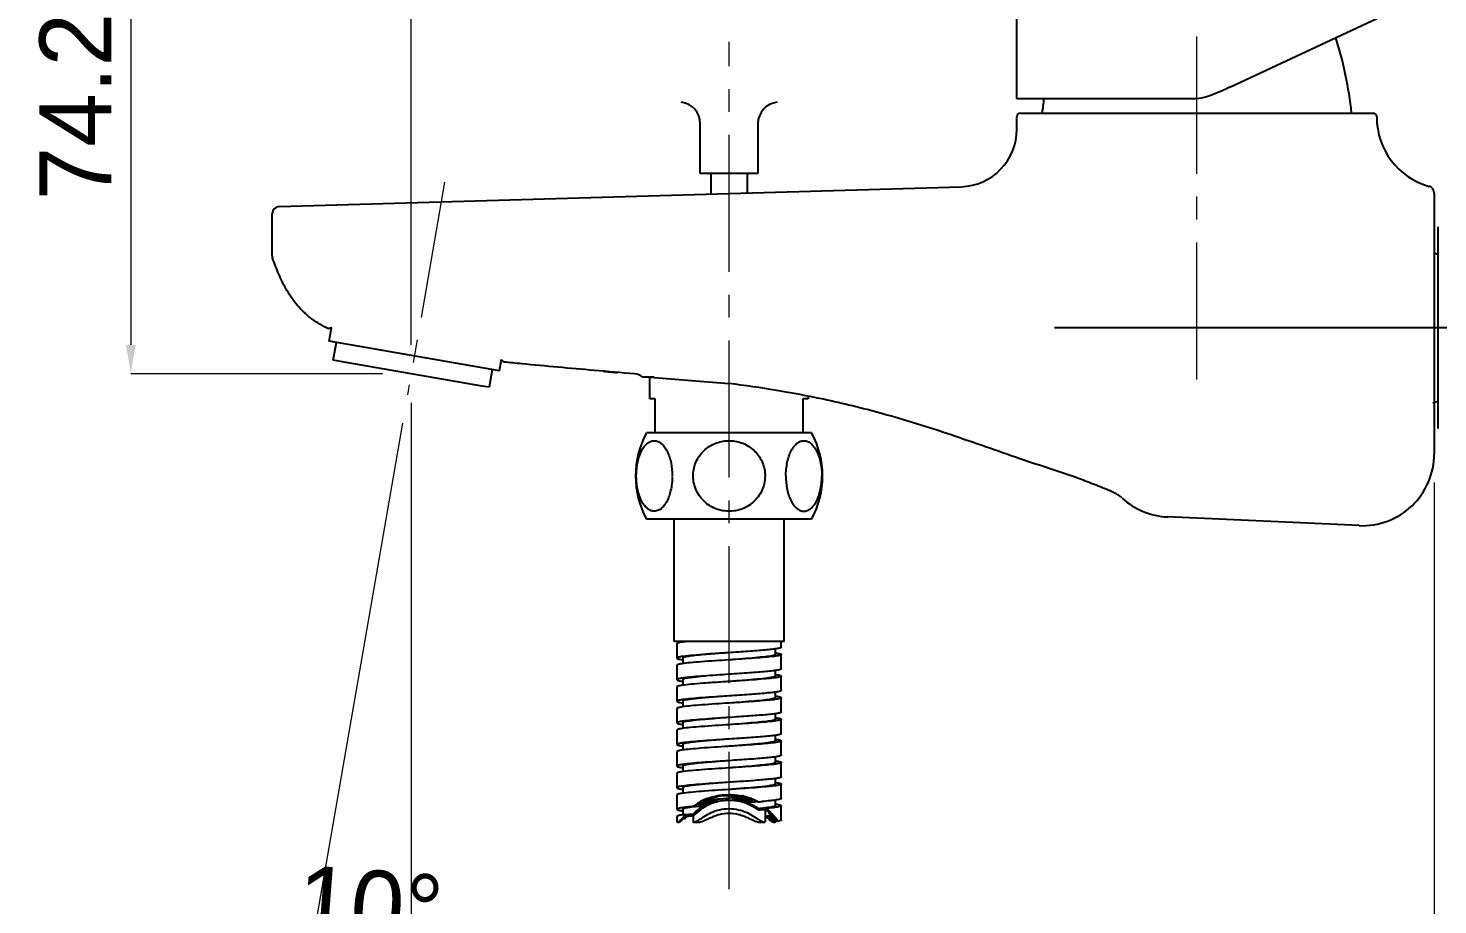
# Model space of a CAD drawing. Extents: x 0 to 1128, y 0 to 827.
# Drawn here: x 561.5 to 757.4, y 138.1 to 259.9 of the extents above; entities that cross this region are included whole.
import ezdxf

# ---------------------------------------------------------------- set-up
doc = ezdxf.new("R2010")
doc.units = 0
doc.header["$LTSCALE"] = 2
doc.header["$MEASUREMENT"] = 0
doc.header["$PDMODE"] = 3
doc.header["$PDSIZE"] = -10
doc.linetypes.add('CENTER', pattern=[50.8, 31.75, -6.35, 6.35, -6.35])
doc.linetypes.add('CENTER2', pattern=[28.575, 19.05, -3.175, 3.175, -3.175])
doc.layers.get('0').update_dxf_attribs({"linetype": 'CONTINUOUS'})
doc.layers.get('DEFPOINTS').update_dxf_attribs({"linetype": 'CONTINUOUS'})
for name, color, linetype in [('02___PRT_ALL_AXES', 7, 'CONTINUOUS'), ('1', 7, 'CONTINUOUS'), ('DEF_LAYER_ASSEM_MEMBER', 7, 'CONTINUOUS')]:
    doc.layers.add(name, color=color, linetype=linetype)
doc.layers.add('Cneter', color=1, linetype='CENTER2', lineweight=13)
doc.styles.add('Daelim Dimension', font='')
doc.styles.get('Daelim Dimension').set_extended_font_data('나눔고딕')
doc.dimstyles.new('DEFAULT', dxfattribs={"dimscale": 2, "dimtxt": 2, "dimasz": 2, "dimexe": 0, "dimexo": 2, "dimgap": 1, "dimtad": 1, "dimdec": 1, "dimzin": 9, "dimdsep": 46, "dimtxsty": 'Daelim Dimension', "dimcen": 0.5, "dimclrd": 252, "dimclre": 252, "dimclrt": 3, "dimadec": 1, "dimazin": 0, "dimtfac": 1, "dimtdec": 1, "dimtix": 1, "dimtmove": 0, "dimatfit": 3, "dimfxl": 1, "dimtolj": 1, "dimtzin": 1, "dimlwd": 9, "dimlwe": 9, "dimarcsym": 0})

# ---------------------------------------------------------------- blocks, each defined once
blk = doc.blocks.new('*D0')
at = {"color": 5, "lineweight": 9, "ltscale": 0.5, "transparency": 16777216}
for p, q in [((614.77, 215.87), (614.77, 322.51)), ((618.77, 322.51), (719.94, 322.51)), ((723.94, 292.07), (723.94, 322.51))]:
    blk.add_line(p, q, dxfattribs=at)
at = {"color": 5, "ltscale": 0.5, "transparency": 16777216}
for points in [[(618.77, 323.18), (618.77, 321.84), (614.77, 322.51)], [(719.94, 323.18), (719.94, 321.84), (723.94, 322.51)]]:
    blk.add_solid(points, dxfattribs=at)
at = {"layer": 'DEFPOINTS', "color": 0, "ltscale": 0.5, "transparency": 16777216}
for p in [(723.94, 322.51), (723.94, 288.07), (614.77, 211.87)]:
    blk.add_point(p, dxfattribs=at)
at = {"color": 7, "ltscale": 0.5, "transparency": 16777216, "insert": (651.53, 335.91), "char_height": 10, "attachment_point": 1, "style": 'Daelim Dimension'}
blk.add_mtext('\\A1;109.2', dxfattribs=at)
blk = doc.blocks.new('*D4')
at = {"color": 5, "lineweight": 9, "ltscale": 0.5, "transparency": 16777216}
for p, q in [((614.77, 207.82), (614.77, 130.22)), ((613.57, 204.99), (600.79, 131.42))]:
    blk.add_line(p, q, dxfattribs=at)
blk.add_arc((614.77, 211.87), 81.65, 262.9526, 267.193, dxfattribs=at)
at = {"color": 5, "ltscale": 0.5, "transparency": 16777216}
for points in [[(604.65, 130.17), (604.85, 131.49), (600.79, 131.42)], [(610.78, 130.98), (610.75, 129.65), (614.77, 130.22)]]:
    blk.add_solid(points, dxfattribs=at)
at = {"layer": 'DEFPOINTS', "color": 0, "ltscale": 0.5, "transparency": 16777216}
for p in [(619.38, 238.46), (614.77, 211.92), (614.77, 211.82), (614.26, 208.93), (605.42, 130.75)]:
    blk.add_point(p, dxfattribs=at)
at = {"color": 7, "ltscale": 0.5, "transparency": 16777216, "insert": (609.03, 137.85), "char_height": 10, "attachment_point": 5, "rotation": 355.569, "style": 'Daelim Dimension'}
blk.add_mtext('\\A1;10%%D', dxfattribs=at)
blk = doc.blocks.new('*D5')
at = {"color": 5, "lineweight": 9, "ltscale": 0.5, "transparency": 16777216}
for p, q in [((614.77, 194.17), (614.77, 120.02)), ((658.94, 134.69), (658.94, 120.02)), ((618.77, 120.02), (654.94, 120.02))]:
    blk.add_line(p, q, dxfattribs=at)
at = {"color": 5, "ltscale": 0.5, "transparency": 16777216}
for points in [[(618.77, 120.68), (618.77, 119.35), (614.77, 120.02)], [(654.94, 120.68), (654.94, 119.35), (658.94, 120.02)]]:
    blk.add_solid(points, dxfattribs=at)
at = {"layer": 'DEFPOINTS', "color": 0, "ltscale": 0.5, "transparency": 16777216}
for p in [(614.77, 198.17), (658.94, 138.69), (658.94, 120.02)]:
    blk.add_point(p, dxfattribs=at)
at = {"color": 7, "ltscale": 0.5, "transparency": 16777216, "insert": (635.19, 127.72), "char_height": 10, "attachment_point": 5, "style": 'Daelim Dimension'}
blk.add_mtext('\\A1;44.2', dxfattribs=at)
blk = doc.blocks.new('*D6')
at = {"color": 5, "lineweight": 9, "ltscale": 0.5, "transparency": 16777216}
for p, q in [((756.94, 196.76), (756.94, 119.73)), ((658.94, 136.29), (658.94, 119.73)), ((662.94, 119.73), (752.94, 119.73))]:
    blk.add_line(p, q, dxfattribs=at)
at = {"color": 5, "ltscale": 0.5, "transparency": 16777216}
for points in [[(662.94, 120.4), (662.94, 119.07), (658.94, 119.73)], [(752.94, 120.4), (752.94, 119.07), (756.94, 119.73)]]:
    blk.add_solid(points, dxfattribs=at)
at = {"layer": 'DEFPOINTS', "color": 0, "ltscale": 0.5, "transparency": 16777216}
for p in [(756.94, 200.76), (658.94, 140.29), (756.94, 119.73)]:
    blk.add_point(p, dxfattribs=at)
at = {"color": 7, "ltscale": 0.5, "transparency": 16777216, "insert": (706.19, 127.18), "char_height": 10, "attachment_point": 5, "style": 'Daelim Dimension'}
blk.add_mtext('\\A1;98', dxfattribs=at)
blk = doc.blocks.new('*D7')
at = {"color": 5, "lineweight": 9, "ltscale": 0.5, "transparency": 16777216}
for p, q in [((617.91, 286.06), (575.8, 286.06)), ((575.8, 282.06), (575.8, 215.87)), ((610.77, 211.87), (575.8, 211.87))]:
    blk.add_line(p, q, dxfattribs=at)
at = {"color": 5, "ltscale": 0.5, "transparency": 16777216}
for points in [[(575.13, 282.06), (576.47, 282.06), (575.8, 286.06)], [(575.13, 215.87), (576.47, 215.87), (575.8, 211.87)]]:
    blk.add_solid(points, dxfattribs=at)
at = {"layer": 'DEFPOINTS', "color": 0, "ltscale": 0.5, "transparency": 16777216}
for p in [(621.91, 286.06), (575.8, 211.87), (614.77, 211.87)]:
    blk.add_point(p, dxfattribs=at)
at = {"color": 7, "ltscale": 0.5, "transparency": 16777216, "insert": (568.1, 248.97), "char_height": 10, "attachment_point": 5, "rotation": 90, "style": 'Daelim Dimension'}
blk.add_mtext('\\A1;74.2', dxfattribs=at)

msp = doc.modelspace()

# ---------------------------------------------------------------- linework, layer by layer
at = {"ltscale": 0.5}
msp.add_open_spline([(728.62, 251.72), (727.09, 250.98), (725.56, 250.25), (723.94, 250.07)], degree=3, dxfattribs=at)
at = {"layer": '02___PRT_ALL_AXES', "color": 1, "linetype": 'CENTER'}
msp.add_line((704.18, 218.27), (788.27, 218.27), dxfattribs=at)
at = {"layer": '1'}
for p, q in [((698.94, 250.07), (698.94, 265.06)), ((728.62, 251.72), (748.94, 261.19)), ((723.94, 250.07), (698.94, 250.07)), ((698.94, 245.84), (698.94, 247.57)), ((699.44, 248.07), (723.94, 248.07)), ((723.94, 248.07), (748.44, 248.07)), ((748.94, 247.57), (748.94, 247.52)), ((654.94, 239.67), (654.94, 246.6)), ((662.94, 246.6), (662.94, 239.67)), ((658.94, 239.67), (654.94, 239.67)), ((656.19, 239.67), (656.44, 239.67)), ((656.44, 236.84), (656.44, 239.67)), ((662.94, 239.67), (658.94, 239.67)), ((661.44, 239.67), (661.44, 236.98)), ((661.44, 239.67), (661.69, 239.67)), ((658.94, 236.91), (691.17, 237.85)), ((596.41, 235.1), (658.94, 236.91)), ((656.39, 236.84), (656.44, 236.84)), ((661.44, 236.98), (661.49, 236.98)), ((756.94, 236.94), (756.94, 200.76)), ((595.44, 228.25), (595.44, 234.1)), ((603.38, 216.39), (603.7, 218.25)), ((603.38, 216.39), (603.37, 216.39)), ((627.02, 212.28), (603.37, 216.39)), ((603.93, 213.75), (604.36, 216.22)), ((604.92, 213.58), (603.93, 213.75)), ((614.77, 211.87), (604.92, 213.58)), ((627.27, 213.79), (627.01, 212.28)), ((614.77, 211.92), (614.77, 211.82)), ((624.61, 210.16), (614.77, 211.87)), ((626.03, 212.45), (625.6, 209.99)), ((627.02, 212.28), (627.01, 212.28)), ((625.6, 209.99), (624.61, 210.16)), ((648.54, 211.37), (646.94, 211.37)), ((647.94, 208.37), (647.94, 211.37)), ((647.94, 211.37), (658.94, 210.5)), ((648.69, 208.37), (647.94, 208.37)), ((648.69, 203.67), (648.69, 208.37)), ((669.94, 208.37), (669.19, 208.37)), ((669.19, 208.37), (669.19, 203.67)), ((669.94, 208.75), (669.94, 208.37)), ((704.81, 198.26), (704.81, 198.25)), ((713.54, 194.61), (713.54, 194.61)), ((746.48, 190.77), (719.85, 191.98))]:
    msp.add_line(p, q, dxfattribs=at)
for centre, radius, start, end in [((695.69, 243.07), 50, 5.739, 18.0174), ((651.94, 246.6), 3, 0, 83.8071), ((665.94, 246.6), 3, 96.1929, 180), ((752.19, 243.07), 50, 171.9524, 174.261), ((699.44, 247.57), 0.5, 90, 180), ((748.44, 247.57), 0.5, 0, 90), ((758.94, 247.52), 10, 180, 254.1734), ((690.94, 245.84), 8, 271.6603, 0), ((755.94, 236.94), 1, 0, 74.1734), ((596.44, 234.1), 1, 91.6603, 180), ((596.44, 228.25), 1, 180, 200.4441), ((645.64, 209.85), 2, 49.6811, 85.0581), ((746.94, 200.76), 10, 267.3974, 0), ((720.31, 201.97), 10, 227.4336, 267.3974)]:
    msp.add_arc(centre, radius, start, end, dxfattribs=at)
for points, degree, knots in [([(702.71, 250.07), (701.88, 250.07), (701.26, 250.07), (699.64, 250.07), (699.64, 250.07)], 2, [0, 0, 0, 0.279433, 0.279433, 1, 1, 1]), ([(603.26, 218.11), (603.14, 218.17), (602.26, 218.61), (601.24, 219.23), (600.26, 220.03), (599.64, 220.6), (598.62, 221.67), (597.43, 223.42), (596.36, 225.65), (595.77, 227.17), (595.5, 227.9)], 3, [0, 0, 0, 0, 0.032182, 0.228555, 0.277648, 0.326742, 0.424928, 0.621301, 0.817674, 1, 1, 1, 1]), ([(603.7, 218.25), (603.7, 218.25), (603.7, 218.25), (603.7, 218.25), (603.69, 218.25), (603.68, 218.25), (603.65, 218.24), (603.63, 218.23), (603.58, 218.21), (603.55, 218.21), (603.49, 218.19), (603.45, 218.17), (603.38, 218.15), (603.35, 218.14), (603.29, 218.12), (603.27, 218.11), (603.26, 218.11), (603.26, 218.11), (603.26, 218.11)], 3, [-0.006389, -0.006389, -0.006389, -0.006389, 0, 0, 0, 0.022146, 0.022146, 0.119275, 0.119275, 0.216405, 0.216405, 0.410664, 0.410664, 0.604922, 0.604922, 0.99344, 0.99344, 1, 1, 1, 1]), ([(627.63, 213.49), (627.63, 213.49), (627.62, 213.51), (627.54, 213.57), (627.49, 213.61), (627.38, 213.7), (627.34, 213.73), (627.3, 213.77), (627.29, 213.77), (627.28, 213.78), (627.27, 213.79)], 3, [0, 0, 0, 0, 0.402901, 0.402901, 0.805802, 0.805802, 1, 1, 1, 1.044794, 1.044794, 1.044794, 1.044794]), ([(645.82, 211.84), (643.94, 212), (638.71, 212.45), (632.64, 213), (628.46, 213.41), (627.63, 213.49)], 3, [0, 0, 0, 0, 0.309379, 0.863309, 1, 1, 1, 1]), ([(704.81, 198.26), (702.98, 198.84), (697.96, 200.5), (689.81, 203.43), (680.73, 206.29), (674.76, 207.74), (672.05, 208.32), (667.72, 209.24), (663.35, 209.97), (658.94, 210.5)], 3, [0, 0, 0, 0, 0.167666, 0.462552, 0.757437, 1, 1, 1, 1.387123, 1.387123, 1.387123, 1.387123]), ([(713.54, 194.61), (713.39, 194.74), (713.24, 194.87), (712.91, 195.09), (712.74, 195.19), (712.39, 195.37), (712.21, 195.46), (711.86, 195.62), (711.67, 195.7), (711.31, 195.85), (711.12, 195.92), (710.76, 196.07), (710.57, 196.14), (710.2, 196.29), (710.02, 196.36), (709.65, 196.5), (709.46, 196.57), (708.91, 196.79), (708.54, 196.93), (707.8, 197.21), (707.43, 197.35), (706.31, 197.76), (705.57, 198.02), (704.81, 198.25)], 3, [0, 0, 0, 0, 0.0625, 0.0625, 0.125, 0.125, 0.1875, 0.1875, 0.25, 0.25, 0.3125, 0.3125, 0.375, 0.375, 0.4375, 0.4375, 0.5, 0.5, 0.625, 0.625, 0.75, 0.75, 1, 1, 1, 1])]:
    msp.add_open_spline(points, degree=degree, knots=knots, dxfattribs=at)
msp.add_open_spline([(641.42, 212.22), (642.43, 212.13), (643.45, 212.04)], degree=2, dxfattribs=at)
at = {"layer": 'Cneter', "lineweight": 5, "ltscale": 0.5}
for p, q in [((723.94, 211.07), (723.94, 288.07)), ((658.94, 140.29), (658.94, 257.99)), ((619.38, 238.46), (614.26, 208.93))]:
    msp.add_line(p, q, dxfattribs=at)
at = {"layer": 'DEF_LAYER_ASSEM_MEMBER', "color": 7, "linetype": 'Continuous'}
for p, q in [((757.43, 232.27), (757.43, 204.27)), ((756.94, 228.64), (757.43, 228.5)), ((756.72, 207.85), (757.43, 208.04)), ((670.4, 203.67), (647.47, 203.67)), ((670.4, 191.67), (647.47, 191.67)), ((651.29, 174.67), (651.29, 191.67)), ((666.59, 174.67), (666.59, 191.67)), ((666.59, 174.67), (651.29, 174.67)), ((651.69, 174.37), (651.69, 172.37)), ((652.49, 174.67), (652.49, 174.59)), ((666.19, 173.87), (666.19, 174.67)), ((652.46, 172.59), (652.45, 172.59)), ((655.48, 172.85), (655.45, 172.85)), ((655.98, 172.92), (655.79, 172.91)), ((659.21, 173.14), (658.94, 173.12)), ((665.39, 172.87), (665.39, 173.65)), ((666.19, 170.87), (666.19, 172.87)), ((651.69, 171.37), (651.69, 169.37)), ((652.45, 172.15), (652.48, 172.15)), ((652.49, 172.37), (652.49, 171.59)), ((658.96, 172.12), (658.94, 172.12)), ((665.39, 169.87), (665.39, 170.65)), ((652.49, 169.37), (652.49, 168.59)), ((655.71, 168.9), (655.61, 168.89)), ((658.94, 169.12), (658.92, 169.12)), ((658.96, 170.12), (658.94, 170.12)), ((658.96, 169.12), (658.94, 169.12)), ((666.19, 167.87), (666.19, 169.87)), ((651.69, 168.37), (651.69, 166.37)), ((658.96, 167.12), (658.94, 167.12)), ((665.39, 166.87), (665.39, 167.65)), ((666.19, 164.87), (666.19, 166.87)), ((651.69, 165.37), (651.69, 163.37)), ((652.49, 166.37), (652.49, 165.6)), ((658.94, 166.12), (658.92, 166.12)), ((659.31, 166.14), (658.94, 166.12)), ((665.39, 163.87), (665.39, 164.65)), ((652.49, 163.37), (652.49, 162.59)), ((658.94, 163.12), (658.92, 163.12)), ((659.31, 164.14), (658.94, 164.12)), ((658.96, 163.12), (658.94, 163.12)), ((666.19, 161.87), (666.19, 163.87)), ((651.69, 162.37), (651.69, 160.37)), ((658.96, 161.12), (658.94, 161.12)), ((665.39, 160.87), (665.39, 161.65)), ((665.4, 161.1), (665.42, 161.09)), ((665.42, 161.09), (665.43, 161.09)), ((666.19, 158.87), (666.19, 160.87)), ((651.69, 159.37), (651.69, 157.37)), ((652.49, 160.37), (652.49, 159.59)), ((658.94, 160.12), (658.76, 160.11)), ((658.96, 160.12), (658.94, 160.12)), ((652.49, 157.37), (652.49, 156.59)), ((658.94, 157.12), (658.92, 157.12)), ((658.96, 158.12), (658.94, 158.12)), ((658.96, 157.12), (658.94, 157.12)), ((665.39, 157.87), (665.39, 158.65)), ((666.19, 155.87), (666.19, 157.87)), ((651.69, 156.37), (651.69, 154.37)), ((659.27, 155.14), (658.94, 155.12)), ((665.39, 154.87), (665.39, 155.65)), ((666.19, 152.87), (666.19, 154.87)), ((651.69, 153.37), (651.69, 151.37)), ((652.49, 154.37), (652.49, 153.59)), ((658.94, 154.12), (658.92, 154.12)), ((658.96, 154.12), (658.94, 154.12)), ((660.15, 153.01), (660.29, 153.01)), ((652.49, 151.37), (652.49, 150.59)), ((652.98, 151.66), (652.97, 151.66)), ((654.76, 151.78), (654.66, 151.77)), ((662.29, 152.36), (662.2, 152.36)), ((663.94, 151.31), (663.94, 149.69)), ((665.39, 151.87), (665.39, 152.65)), ((666.19, 149.87), (666.19, 151.87)), ((651.69, 150.37), (651.69, 149.69)), ((651.77, 149.57), (651.98, 149.57)), ((652.62, 150.07), (652.69, 150.07)), ((652.69, 150.07), (652.82, 150.07)), ((653.94, 150.48), (653.94, 149.69)), ((654.06, 149.57), (654.89, 149.57)), ((662.99, 149.57), (663.82, 149.57)), ((664.67, 150.22), (664.44, 150.21)), ((664.89, 150.22), (664.67, 150.22)), ((665.09, 149.71), (665.01, 149.71)), ((665.02, 149.87), (665.23, 149.88)), ((665.24, 149.71), (665.09, 149.71)), ((665.09, 149.57), (665.29, 149.57)), ((665.23, 149.88), (665.45, 149.88)), ((665.42, 149.71), (665.24, 149.71)), ((665.39, 149.69), (665.39, 149.71)), ((665.45, 149.71), (665.42, 149.71)), ((665.83, 149.72), (665.45, 149.71))]:
    msp.add_line(p, q, dxfattribs=at)
for centre, radius, start, end in [((658.44, 197.67), 12.5, 151.3146, 208.6854), ((659.44, 197.67), 12.5, 331.3146, 28.6854), ((659.13, 197.67), 4.81, 359.0501, 360), ((653.61, 164.6), 8.08, 99.0024, 99.636), ((653.91, 162.65), 10.05, 98.3875, 99.0022), ((654.22, 160.6), 12.12, 98.0615, 98.3465), ((664.93, 65), 108.27, 94.8502, 95.0094), ((662.92, 190.05), 17.58, 277.1716, 277.485), ((663.84, 162.31), 10.9, 81.4265, 81.5886), ((654.06, 183.03), 11, 261.4683, 261.6278), ((652.92, 165.38), 4.23, 101.3476, 101.5533), ((653.55, 161.91), 7.76, 99.2348, 99.6538), ((653.81, 160.34), 9.35, 98.5837, 99.2273), ((654.13, 158.21), 11.51, 98.1096, 98.5887), ((654.04, 179.93), 10.89, 261.4249, 261.5861), ((654.8, 153.38), 16.38, 97.0822, 98.0598), ((667.07, 14.22), 155.1, 94.2395, 94.3538), ((663.77, 158.85), 11.37, 81.5025, 81.7549), ((653.53, 159.03), 7.64, 99.4137, 99.5373), ((653.63, 158.46), 8.22, 99.1107, 99.4115), ((653.86, 157.01), 9.69, 98.4952, 99.102), ((654.15, 155.1), 11.61, 98.1443, 98.5022), ((662.73, 185.52), 19.06, 276.6229, 277.544), ((663.84, 156.35), 10.85, 81.4028, 81.5901), ((654.06, 177.03), 11, 261.4271, 261.6439), ((654.12, 154.28), 11.44, 98.2434, 98.46), ((653.59, 155.7), 7.98, 99.0534, 99.6638), ((653.89, 153.85), 9.85, 98.4506, 99.0529), ((654.02, 173.8), 10.77, 261.3709, 261.6122), ((654.12, 152.28), 11.44, 98.2434, 98.46), ((654.13, 174.57), 11.54, 261.6108, 261.7257), ((654.26, 151.31), 12.41, 98.0437, 98.2435), ((663.82, 153.18), 11.03, 81.4711, 81.6134), ((652.85, 156.75), 3.86, 101.4589, 102.1461), ((653.55, 152.95), 7.72, 99.2348, 99.6864), ((653.81, 151.34), 9.35, 98.583, 99.2281), ((654.14, 149.14), 11.58, 98.0754, 98.587), ((654.05, 171), 10.97, 261.4509, 261.5997), ((654.7, 145.16), 15.6, 97.2788, 98.0497), ((653.44, 150.56), 7.1, 99.4766, 99.9215), ((653.61, 149.6), 8.07, 99.1547, 99.479), ((653.84, 148.13), 9.56, 98.5274, 99.1461), ((654.04, 167.95), 10.92, 261.4118, 261.6149), ((654.13, 146.18), 11.53, 98.1518, 98.5343), ((662.9, 175.19), 17.72, 277.13, 277.4915), ((663.84, 147.32), 10.89, 81.4243, 81.5872), ((663.77, 143.89), 11.32, 81.4932, 81.7397), ((653.6, 146.66), 8.01, 99.0361, 99.6543), ((653.89, 144.8), 9.9, 98.4381, 99.036), ((653.96, 143.36), 10.34, 98.4141, 98.8185), ((654.03, 164.86), 10.83, 261.394, 261.6158), ((654.11, 143.37), 11.34, 98.2978, 98.4481), ((654.14, 165.58), 11.55, 261.6147, 261.7291), ((654.24, 142.45), 12.27, 98.0499, 98.2965), ((658.23, 146.87), 6.45, 111.4368, 114.5291), ((643.75, 343.83), 191.51, 273.65, 274.0708), ((679.21, -127.22), 280.87, 93.892, 94.1389), ((674.83, -56.94), 210.26, 93.9606, 94.2064), ((671.95, -21), 174.41, 93.6499, 93.832), ((671.25, -5.51), 158.71, 93.731, 93.9538), ((659.06, 145.83), 7.1, 75.1082, 79.8573), ((659.07, 145.11), 8.13, 80.7894, 81.1249), ((659.11, 145.36), 7.88, 77.7655, 80.8041), ((659.23, 145.43), 7.95, 77.9153, 79.2171), ((659.17, 145.64), 7.6, 77.2287, 77.7506), ((659.23, 145.89), 7.34, 76.3012, 77.2558), ((659.27, 145.61), 7.77, 76.9922, 77.9138), ((659.21, 146.17), 6.91, 71.4171, 75.661), ((659.29, 146.15), 7.07, 72.8197, 76.3181), ((659.36, 146.38), 6.84, 71.0158, 72.8019), ((659.38, 146.44), 6.77, 68.8091, 71.0168), ((659.61, 146.8), 6.52, 69.7843, 70.3358), ((659.63, 146.84), 6.48, 68.0431, 69.7836), ((659.63, 146.84), 6.48, 64.971, 68.0433), ((653.43, 144.67), 6.99, 99.4864, 100.0094), ((653.76, 142.65), 9.03, 98.5118, 99.4668), ((654.07, 162.14), 11.11, 261.4534, 261.6762), ((653.75, 147.53), 4.1, 101.2302, 102.8911), ((656.04, 133.18), 18.64, 97.2497, 98.0063), ((657.06, 125.06), 26.82, 96.5394, 97.2268), ((657.9, 117.78), 34.15, 96.2323, 96.5448), ((658.9, 145.94), 7.6, 127.4261, 129.8869), ((648.8, 254.41), 102.78, 272.9149, 273.3178), ((658.52, 112.15), 39.81, 96.034, 96.2349), ((658.6, 146.33), 7.1, 124.8334, 127.4244), ((659.57, 102.1), 49.92, 95.6473, 96.0225), ((658.4, 146.61), 6.76, 122.9858, 124.8254), ((658.26, 146.89), 6.26, 122.1466, 125.0986), ((648.65, 258.69), 106.85, 273.225, 273.4247), ((658.32, 146.73), 6.61, 121.7188, 122.981), ((649.02, 250.53), 98.9, 273.3199, 273.7258), ((662.43, 72.44), 79.72, 95.0209, 95.5153), ((658.29, 146.78), 6.56, 120.6109, 121.7185), ((658.43, 146.61), 6.59, 121.1947, 122.1629), ((658.24, 146.87), 6.46, 116.7874, 120.6172), ((658.6, 146.33), 6.91, 118.9699, 121.1837), ((658.67, 146.3), 6.79, 120.0386, 122.4122), ((648.64, 258.71), 106.87, 273.4251, 273.6432), ((658.79, 145.99), 7.3, 117.7962, 118.9789), ((658.61, 146.4), 6.67, 119.2909, 120.0326), ((659.16, 145.5), 7.16, 120.3419, 122.6577), ((658.2, 146.94), 6.37, 115.9949, 116.7796), ((658.58, 146.46), 6.6, 117.6324, 119.2923), ((658.87, 145.84), 7.48, 117.5515, 117.7999), ((658.19, 146.96), 6.35, 115.793, 115.9946), ((658.34, 146.8), 6.38, 117.1871, 117.3759), ((658.18, 146.98), 6.33, 114.5412, 115.7936), ((658.35, 146.79), 6.39, 116.5759, 117.1869), ((658.73, 146.24), 6.69, 118.101, 119.5122), ((658.66, 146.38), 6.34, 119.5847, 120.4087), ((658.37, 146.75), 6.44, 114.9553, 116.5747), ((658.55, 146.52), 6.54, 115.6878, 117.6316), ((658.66, 146.38), 6.34, 119.0403, 119.5847), ((659, 145.77), 6.85, 117.734, 120.3428), ((658.71, 146.27), 6.65, 117.9446, 118.0999), ((658.65, 146.39), 6.33, 117.6779, 119.0405), ((658.71, 146.27), 6.64, 117.6484, 117.9447), ((658.68, 146.34), 6.57, 114.4933, 117.6534), ((658.39, 146.72), 6.47, 114.7741, 114.9566), ((658.4, 146.68), 6.51, 113.1929, 114.7727), ((658.54, 146.54), 6.52, 113.9663, 115.6865), ((658.88, 146), 6.78, 117.614, 117.8091), ((658.85, 146.05), 6.72, 116.1027, 117.616), ((658.85, 146.07), 6.52, 109.879, 117.7673), ((658.42, 146.64), 6.56, 112.2134, 113.1937), ((658.54, 146.54), 6.52, 113.748, 113.9662), ((658.8, 146.16), 6.6, 114.4254, 116.1032), ((646.45, 298.5), 146.3, 273.7085, 273.9424), ((658.65, 146.39), 6.51, 114.2186, 114.4877), ((658.67, 146.34), 6.57, 109.2529, 114.2127), ((658.74, 146.28), 6.47, 112.5195, 114.4261), ((658.75, 146.26), 6.48, 109.6349, 112.5101), ((658.79, 146.14), 6.61, 107.3395, 109.6373), ((658.84, 146.11), 6.48, 107.9803, 109.8739), ((658.81, 146.08), 6.68, 102.3066, 107.3425), ((658.86, 146.02), 6.56, 102.9049, 107.9687), ((658.88, 145.96), 6.63, 102.705, 102.9136), ((658.95, 145.45), 7.32, 80.7763, 86.4074), ((659, 145.79), 6.97, 79.4894, 80.7344), ((659, 145.82), 6.94, 74.9124, 79.4938), ((659.13, 146.26), 6.49, 69.3946, 74.9619), ((659.15, 146.19), 6.73, 69.8627, 75.1013), ((659.06, 146.15), 6.43, 68.5688, 69.0673), ((659.28, 146.38), 6.68, 70.312, 71.3973), ((659.28, 146.68), 6.04, 68.7961, 69.3363), ((668.73, 42.26), 110.29, 93.547, 93.7761), ((669.11, 33.94), 118.81, 93.4815, 93.6869), ((659.31, 146.47), 6.59, 66.9528, 70.3179), ((659.44, 146.6), 6.6, 67.5401, 68.8106), ((669.12, 33.7), 119.05, 93.293, 93.4811), ((668.77, 41.62), 110.93, 93.3939, 93.547), ((659.6, 146.98), 6.18, 64.337, 67.5607), ((669.02, 37.23), 115.33, 93.0132, 93.3445), ((659.64, 146.86), 6.46, 62.6597, 64.9709), ((659.66, 146.9), 6.41, 59.0112, 62.6622), ((658.16, 144.68), 8.15, 53.7393, 54.1676), ((655.52, 246.65), 94.54, 274.5118, 274.8534), ((668.35, 53.42), 97.98, 92.4976, 93.1376), ((668.62, 48.22), 103.38, 92.4783, 93.0954), ((658.02, 144.83), 9.06, 46.8567, 47.408), ((662.77, 140.53), 10.51, 80.3141, 81.3476), ((662.86, 169.56), 18.09, 277.0376, 277.4924), ((663.74, 140.65), 11.57, 81.5452, 81.8033), ((675.32, 130.71), 30.01, 138.3531, 138.9186), ((649.28, 243.15), 92.57, 272.2386, 272.8819), ((649.57, 237.74), 87.37, 272.2141, 272.8799), ((666.18, 137.19), 18.05, 132.1892, 132.5849), ((668.7, 34.36), 116.11, 91.8502, 92.3068), ((671.03, 157.3), 9.83, 227.2661, 228.1612), ((672.1, 157.89), 10.85, 225.0904, 225.9746), ((668.27, 154.22), 5.7, 228.1679, 229.3311), ((667.24, 153.02), 4.12, 229.3503, 230.6958), ((670.09, 155.8), 7.94, 225.9667, 227.0964), ((663.59, 156.09), 5.72, 280.6075, 281.3521), ((668.72, 154.33), 5.94, 227.1031, 228.1783), ((661.92, 148.13), 3.69, 39.6532, 40.8463), ((665.42, 150.55), 1.05, 238.8879, 241.117), ((666.18, 151.34), 2.01, 231.9189, 234.3239), ((675.56, 159.77), 14.14, 221.4331, 221.8384), ((675.47, 159.69), 14.03, 221.8379, 222.4531), ((675.31, 159.54), 13.81, 222.4529, 223.0133), ((675.2, 159.44), 13.66, 223.0141, 223.2275), ((675.18, 159.42), 13.62, 223.2273, 223.8436), ((675.12, 159.36), 13.54, 223.8436, 224.4209), ((675.6, 159.14), 13.59, 221.466, 221.7916), ((671.5, 155.47), 8.08, 221.7518, 222.7556), ((669.3, 153.44), 5.09, 222.7793, 223.7286), ((668.59, 152.76), 4.1, 223.7529, 224.0887)]:
    msp.add_arc(centre, radius, start, end, dxfattribs=at)
for points, start_tangent, end_tangent in [([(646.07, 198.33), (646.37, 200.08), (646.97, 201.48), (647.36, 201.99), (647.79, 202.34), (648.25, 202.53), (648.71, 202.56), (649.17, 202.41), (649.61, 202.11), (650.01, 201.64), (650.36, 201.04), (650.87, 199.49), (651.05, 197.67)], (0.068795, 0.997631), (0, -1)), ([(653.98, 198.33), (654.58, 200.08), (655.79, 201.48), (657.43, 202.34), (659.27, 202.56), (661.06, 202.11), (662.57, 201.04), (663.58, 199.49), (663.94, 197.67)], (0.137454, 0.990508), (0, -1)), ([(666.83, 197.67), (667.03, 199.57), (667.58, 201.17), (667.96, 201.77), (668.4, 202.21), (668.86, 202.48), (669.35, 202.57), (669.84, 202.47), (670.3, 202.18), (670.73, 201.73), (671.11, 201.11), (671.65, 199.5), (671.83, 197.59)], (0, 1), (-0.00829, -0.999966)), ([(651.05, 197.59), (650.82, 195.64), (650.22, 194.03), (649.81, 193.45), (649.36, 193.03), (648.86, 192.81), (648.36, 192.78), (647.87, 192.96), (647.4, 193.32), (646.97, 193.86), (646.61, 194.56), (646.14, 196.33), (646.07, 198.33)], (-0.00829, -0.999966), (0.068795, 0.997631)), ([(663.94, 197.59), (663.49, 195.64), (662.29, 194.03), (660.56, 193.03), (658.57, 192.78), (656.64, 193.32), (655.07, 194.57), (654.51, 195.4), (654.13, 196.33), (653.98, 198.33)], (-0.016579, -0.999863), (0.137454, 0.990508)), ([(666.83, 197.67), (667.02, 195.79), (667.56, 194.2), (667.94, 193.6), (668.37, 193.15), (668.83, 192.87), (669.31, 192.77), (669.79, 192.85), (670.26, 193.12), (670.69, 193.55), (671.07, 194.15), (671.62, 195.71), (671.83, 197.59)], (0, -1), (0.00829, 0.999966)), ([(651.82, 174.46), (651.72, 174.42), (651.69, 174.37)], (-0.945726, -0.324964), (-0.001897, -0.999998)), ([(652.43, 174.59), (652.07, 174.53), (651.82, 174.46)], (-0.988998, -0.147928), (-0.945726, -0.324964)), ([(653.07, 174.67), (652.89, 174.65), (652.43, 174.59)], (-0.993782, -0.111346), (-0.988998, -0.147928)), ([(651.9, 172.49), (651.74, 172.43), (651.69, 172.37)], (-0.964067, -0.265657), (0.000252, -1)), ([(652.25, 172.56), (652.15, 172.54), (651.9, 172.49)], (-0.985858, -0.167582), (-0.964067, -0.265657)), ([(655.45, 172.85), (654.22, 172.73), (653.71, 172.67), (653.28, 172.61), (652.94, 172.55), (652.69, 172.49), (652.54, 172.43), (652.49, 172.37)], (-0.996151, -0.087657), (0.001477, -0.999999)), ([(655.79, 172.91), (653.9, 172.75), (652.52, 172.6)], (-0.997336, -0.07294), (-0.990111, -0.140283)), ([(658.94, 173.12), (658.12, 173.06), (655.78, 172.88)], (-0.997271, -0.073823), (-0.996415, -0.084595)), ([(658.94, 173.12), (658.18, 173.07), (655.98, 172.92)], (-0.997838, -0.065715), (-0.997407, -0.071967)), ([(664.93, 172.69), (663.96, 172.55), (662.56, 172.41), (660.84, 172.26), (658.96, 172.12)], (-0.980735, -0.195341), (-0.997271, -0.073825)), ([(665.12, 172.61), (663.96, 172.49), (662.49, 172.36), (658.96, 172.12)], (-0.992169, -0.124905), (-0.997838, -0.065715)), ([(666.19, 173.87), (666.16, 173.82), (666.06, 173.78), (665.89, 173.73), (665.66, 173.69), (665.02, 173.6), (664.16, 173.5), (663.11, 173.41), (661.9, 173.32), (660.59, 173.23), (659.21, 173.14)], (-0.001254, -0.999999), (-0.997835, -0.065762)), ([(665.39, 172.87), (665.36, 172.82), (665.27, 172.78), (664.93, 172.69)], (-0.00074, -1), (-0.980735, -0.195341)), ([(666.19, 172.87), (666.13, 172.81), (665.94, 172.74), (665.63, 172.68), (665.21, 172.62)], (0.000581, -1), (-0.991471, -0.130329)), ([(665.46, 173.09), (665.78, 173.03), (666, 172.98), (666.14, 172.92), (666.19, 172.87)], (0.988823, -0.149092), (0.000581, -1)), ([(651.69, 172.37), (651.74, 172.32), (651.87, 172.26), (652.11, 172.21), (652.42, 172.15)], (0.000252, -1), (0.988932, -0.148371)), ([(652.41, 171.59), (652.1, 171.53), (651.87, 171.48), (651.73, 171.42), (651.69, 171.37)], (-0.988779, -0.149388), (0.000799, -1)), ([(658.94, 172.12), (655.09, 171.85), (653.54, 171.72), (652.41, 171.59)], (-0.997838, -0.065714), (-0.988779, -0.149388)), ([(666.19, 170.87), (666.15, 170.82), (666.05, 170.78), (665.88, 170.73), (665.64, 170.68), (664.97, 170.59), (664.07, 170.5), (662.98, 170.4), (661.73, 170.31), (660.37, 170.22), (658.96, 170.12)], (0.001383, -0.999999), (-0.997838, -0.065715)), ([(651.87, 169.48), (651.73, 169.42), (651.69, 169.37)], (-0.959127, -0.282976), (0.000559, -1)), ([(651.69, 169.37), (651.73, 169.32), (651.87, 169.26), (652.1, 169.21), (652.42, 169.15)], (0.000559, -1), (0.988819, -0.149119)), ([(652.43, 168.59), (652.11, 168.53), (651.88, 168.48), (651.74, 168.42), (651.69, 168.37)], (-0.988999, -0.14792), (-0.001466, -0.999999)), ([(652.07, 169.53), (652.02, 169.51), (651.87, 169.48)], (-0.979735, -0.200296), (-0.959127, -0.282976)), ([(652.25, 169.56), (652.21, 169.55), (652.09, 169.53)], (-0.985825, -0.167778), (-0.980448, -0.196777)), ([(655.3, 168.87), (653.63, 168.73), (652.43, 168.59)], (-0.997112, -0.075942), (-0.988999, -0.14792)), ([(655.66, 169.87), (654.35, 169.74), (653.8, 169.68), (653.34, 169.62), (652.97, 169.56), (652.7, 169.49), (652.54, 169.43), (652.49, 169.37)], (-0.996326, -0.085638), (-0.000739, -1)), ([(658.94, 170.12), (655.42, 169.88), (653.94, 169.76), (652.78, 169.64)], (-0.997838, -0.065715), (-0.992334, -0.123588)), ([(658.92, 169.12), (658.09, 169.06), (655.71, 168.9)], (-0.997838, -0.065716), (-0.997304, -0.073376)), ([(665.13, 169.73), (664.76, 169.66), (664.24, 169.58), (662.81, 169.43), (660.99, 169.27), (658.96, 169.12)], (-0.96717, -0.25413), (-0.997271, -0.073824)), ([(665.23, 169.62), (664.08, 169.5), (662.59, 169.37), (658.96, 169.12)], (-0.991311, -0.131537), (-0.997838, -0.065716)), ([(665.39, 169.87), (665.32, 169.8), (665.13, 169.73)], (0.001478, -0.999999), (-0.96717, -0.25413)), ([(666.19, 169.87), (666.13, 169.81), (665.95, 169.75), (665.65, 169.68), (665.23, 169.62)], (-0.001123, -0.999999), (-0.991311, -0.131537)), ([(665.45, 170.09), (665.77, 170.03), (666, 169.98), (666.14, 169.92), (666.19, 169.87)], (0.989017, -0.147801), (-0.001123, -0.999999)), ([(652.27, 166.56), (651.99, 166.51), (651.8, 166.45)], (-0.986177, -0.165697), (-0.933715, -0.358018)), ([(658.94, 167.12), (657.68, 167.03), (656.47, 166.93), (655.35, 166.84), (654.38, 166.75), (653.58, 166.65), (652.98, 166.56), (652.61, 166.46), (652.52, 166.42), (652.49, 166.37)], (-0.997271, -0.073823), (0, -1)), ([(658.94, 167.12), (655.17, 166.86), (653.64, 166.73), (652.5, 166.6)], (-0.997838, -0.065716), (-0.989904, -0.14174)), ([(666.19, 167.87), (666.15, 167.82), (666.05, 167.78), (665.88, 167.73), (665.64, 167.68), (664.97, 167.59), (664.07, 167.5), (662.98, 167.4), (661.73, 167.31), (660.37, 167.22), (658.96, 167.12)], (-0.001123, -0.999999), (-0.997838, -0.065716)), ([(664.81, 166.67), (663.82, 166.53), (662.43, 166.39), (660.77, 166.26), (658.96, 166.12)], (-0.984491, -0.175436), (-0.997271, -0.073825)), ([(664.93, 166.58), (662.49, 166.36), (659.31, 166.14)], (-0.993235, -0.11612), (-0.997833, -0.065804)), ([(665.39, 166.87), (665.35, 166.82), (665.24, 166.77), (665.06, 166.72), (664.81, 166.67)], (-0.001477, -0.999999), (-0.984491, -0.175436)), ([(666.19, 166.87), (666.13, 166.81), (665.95, 166.75), (665.65, 166.68), (665.23, 166.62)], (-0.000752, -1), (-0.991306, -0.131578)), ([(665.46, 167.09), (665.78, 167.03), (666, 166.98), (666.14, 166.92), (666.19, 166.87)], (0.988761, -0.149506), (-0.000752, -1)), ([(651.8, 166.45), (651.72, 166.41), (651.69, 166.37)], (-0.933715, -0.358018), (-0.001466, -0.999999)), ([(651.69, 166.37), (651.73, 166.32), (651.87, 166.26), (652.1, 166.21), (652.42, 166.15)], (-0.001466, -0.999999), (0.988823, -0.149093)), ([(652.44, 165.59), (652.11, 165.53), (651.88, 165.48), (651.74, 165.43), (651.69, 165.37)], (-0.989115, -0.147145), (0.000666, -1)), ([(658.92, 166.12), (655.14, 165.86), (653.61, 165.73), (652.48, 165.6)], (-0.997838, -0.065715), (-0.989664, -0.143404)), ([(666.19, 164.87), (666.16, 164.82), (666.06, 164.78), (665.9, 164.73), (665.67, 164.69), (665.04, 164.6), (664.2, 164.51), (663.16, 164.42), (661.97, 164.33), (660.67, 164.24), (659.31, 164.14)], (-0.000752, -1), (-0.997833, -0.065804)), ([(651.9, 163.49), (651.74, 163.43), (651.69, 163.37)], (-0.964709, -0.263319), (0.000666, -1)), ([(651.69, 163.37), (651.73, 163.32), (651.87, 163.26), (652.1, 163.21), (652.41, 163.16)], (0.000666, -1), (0.988676, -0.150069)), ([(652.25, 163.56), (652.15, 163.54), (651.9, 163.49)], (-0.985779, -0.168046), (-0.964709, -0.263319)), ([(658.92, 163.12), (655.08, 162.85), (653.54, 162.72), (652.41, 162.59)], (-0.997838, -0.065715), (-0.988768, -0.149456)), ([(658.94, 164.12), (657.68, 164.03), (656.47, 163.93), (655.35, 163.84), (654.38, 163.75), (653.58, 163.65), (652.98, 163.56), (652.61, 163.46), (652.52, 163.42), (652.49, 163.37)], (-0.997271, -0.073824), (0.00074, -1)), ([(658.94, 164.12), (655.19, 163.86), (653.66, 163.73), (652.52, 163.6)], (-0.997838, -0.065715), (-0.990158, -0.139952)), ([(665.2, 163.62), (664.05, 163.49), (662.55, 163.37), (658.96, 163.12)], (-0.991594, -0.129391), (-0.997838, -0.065715)), ([(665.03, 163.71), (664.15, 163.57), (662.8, 163.43), (661.12, 163.29), (659.25, 163.14)], (-0.97533, -0.220751), (-0.997265, -0.073908)), ([(665.39, 163.87), (665.37, 163.83), (665.3, 163.79), (665.03, 163.71)], (0.00074, -1), (-0.97533, -0.220751)), ([(666.19, 163.87), (666.12, 163.81), (665.94, 163.74), (665.62, 163.68), (665.2, 163.62)], (0.001315, -0.999999), (-0.991594, -0.129391)), ([(665.45, 164.09), (665.77, 164.03), (666, 163.98), (666.14, 163.92), (666.19, 163.87)], (0.988939, -0.148319), (0.001315, -0.999999)), ([(652.41, 162.59), (652.1, 162.53), (651.87, 162.48), (651.73, 162.42), (651.69, 162.37)], (-0.988768, -0.149456), (0.001069, -0.999999)), ([(658.94, 161.12), (657.68, 161.03), (656.47, 160.93), (655.35, 160.84), (654.38, 160.75), (653.58, 160.65), (652.98, 160.56), (652.61, 160.46), (652.52, 160.42), (652.49, 160.37)], (-0.997271, -0.073824), (-0.001477, -0.999999)), ([(658.94, 161.12), (655.37, 160.87), (653.88, 160.75), (652.72, 160.63)], (-0.997838, -0.065714), (-0.991918, -0.126878)), ([(666.19, 161.87), (666.15, 161.82), (666.05, 161.78), (665.88, 161.73), (665.64, 161.68), (664.97, 161.59), (664.07, 161.5), (662.98, 161.4), (661.73, 161.31), (660.37, 161.22), (658.96, 161.12)], (0.001315, -0.999999), (-0.997838, -0.065715)), ([(665.18, 160.75), (664.83, 160.67), (664.33, 160.59), (662.89, 160.44), (661.04, 160.28), (658.96, 160.12)], (-0.959043, -0.283259), (-0.997271, -0.073824)), ([(665.39, 160.87), (665.34, 160.81), (665.18, 160.75)], (0, -1), (-0.959043, -0.283259)), ([(665.98, 160.76), (665.67, 160.69), (665.23, 160.62)], (-0.96365, -0.267166), (-0.991354, -0.131213)), ([(665.43, 161.09), (665.76, 161.04), (666, 160.98), (666.14, 160.93), (666.19, 160.87)], (0.989191, -0.146629), (0, -1)), ([(666.19, 160.87), (666.14, 160.81), (665.98, 160.76)], (0, -1), (-0.96365, -0.267166)), ([(652.04, 160.52), (651.78, 160.44), (651.71, 160.41), (651.69, 160.37)], (-0.977576, -0.210581), (0.001069, -0.999999)), ([(651.69, 160.37), (651.73, 160.32), (651.87, 160.26), (652.1, 160.21), (652.42, 160.15)], (0.001069, -0.999999), (0.988887, -0.148669)), ([(652.43, 159.59), (652.11, 159.53), (651.88, 159.48), (651.74, 159.42), (651.69, 159.37)], (-0.989025, -0.147749), (-0.00146, -0.999999)), ([(652.25, 160.56), (652.2, 160.55), (652.08, 160.53)], (-0.985727, -0.168353), (-0.980032, -0.198842)), ([(658.76, 160.11), (655.03, 159.85), (653.53, 159.72), (652.43, 159.59)], (-0.997837, -0.065736), (-0.989025, -0.147749)), ([(665.23, 160.62), (664.08, 160.5), (662.58, 160.37), (658.96, 160.12)], (-0.991354, -0.131213), (-0.997838, -0.065716)), ([(666.19, 158.87), (666.15, 158.82), (666.05, 158.78), (665.88, 158.73), (665.64, 158.68), (664.97, 158.59), (664.07, 158.5), (662.98, 158.4), (661.73, 158.31), (660.37, 158.22), (658.96, 158.12)], (0, -1), (-0.997838, -0.065716)), ([(651.78, 157.44), (651.74, 157.43), (651.69, 157.37)], (-0.92084, -0.389941), (-0.001218, -0.999999)), ([(651.69, 157.37), (651.73, 157.32), (651.87, 157.26), (652.1, 157.21), (652.41, 157.15)], (-0.001218, -0.999999), (0.988784, -0.149355)), ([(652.22, 157.55), (651.95, 157.5), (651.78, 157.44)], (-0.985028, -0.172392), (-0.92084, -0.389941)), ([(658.92, 157.12), (655.08, 156.85), (653.54, 156.72), (652.41, 156.59)], (-0.997838, -0.065715), (-0.988786, -0.149342)), ([(658.94, 158.12), (657.68, 158.03), (656.47, 157.93), (655.35, 157.84), (654.38, 157.75), (653.58, 157.65), (652.98, 157.56), (652.61, 157.46), (652.52, 157.42), (652.49, 157.37)], (-0.997271, -0.073823), (0.001385, -0.999999)), ([(658.94, 158.12), (655.17, 157.86), (653.64, 157.73), (652.5, 157.6)], (-0.997838, -0.065715), (-0.989884, -0.141878)), ([(664.93, 157.69), (663.97, 157.55), (662.57, 157.41), (660.85, 157.26), (658.96, 157.12)], (-0.980638, -0.195831), (-0.997271, -0.073825)), ([(665.1, 157.61), (663.95, 157.48), (662.48, 157.36), (658.96, 157.12)], (-0.992257, -0.124205), (-0.997838, -0.065715)), ([(665.39, 157.87), (665.36, 157.82), (665.27, 157.78), (664.93, 157.69)], (-0.000712, -1), (-0.980638, -0.195831)), ([(666.19, 157.87), (666.13, 157.81), (665.94, 157.75), (665.64, 157.68), (665.21, 157.62)], (0.000514, -1), (-0.991453, -0.130463)), ([(665.46, 158.09), (665.78, 158.03), (666, 157.98), (666.14, 157.92), (666.19, 157.87)], (0.988818, -0.14913), (0.000514, -1)), ([(652.41, 156.59), (652.1, 156.53), (651.87, 156.48), (651.73, 156.42), (651.69, 156.37)], (-0.988786, -0.149342), (0.001018, -0.999999)), ([(658.94, 155.12), (657.68, 155.03), (656.47, 154.93), (655.35, 154.84), (654.38, 154.75), (653.58, 154.65), (652.98, 154.56), (652.61, 154.46), (652.52, 154.42), (652.49, 154.37)], (-0.997271, -0.073824), (-0.001455, -0.999999)), ([(658.94, 155.12), (655.19, 154.86), (653.66, 154.73), (652.52, 154.6)], (-0.997838, -0.065715), (-0.990141, -0.140071)), ([(666.19, 155.87), (666.16, 155.82), (666.06, 155.78), (665.89, 155.73), (665.67, 155.69), (665.03, 155.6), (664.18, 155.51), (663.14, 155.42), (661.94, 155.32), (660.64, 155.23), (659.27, 155.14)], (-0.001004, -0.999999), (-0.997834, -0.065785)), ([(665.39, 154.87), (665.32, 154.8), (665.13, 154.73)], (0.001469, -0.999999), (-0.966739, -0.255766)), ([(666.19, 154.87), (666.13, 154.81), (665.95, 154.75), (665.65, 154.68), (665.23, 154.62)], (-0.001305, -0.999999), (-0.991298, -0.13164)), ([(665.45, 155.09), (665.77, 155.03), (666, 154.98), (666.14, 154.92), (666.19, 154.87)], (0.988993, -0.14796), (-0.001305, -0.999999)), ([(651.9, 154.49), (651.74, 154.43), (651.69, 154.37)], (-0.964494, -0.264104), (0.000546, -1)), ([(651.69, 154.37), (651.73, 154.32), (651.87, 154.26), (652.1, 154.21), (652.41, 154.16)], (0.000546, -1), (0.988737, -0.149666)), ([(652.37, 153.58), (652.08, 153.53), (651.86, 153.47), (651.73, 153.42), (651.69, 153.37)], (-0.988165, -0.153393), (-0.000884, -1)), ([(652.25, 154.56), (652.15, 154.54), (651.9, 154.49)], (-0.985806, -0.167887), (-0.964494, -0.264104)), ([(658.92, 154.12), (655.11, 153.85), (653.57, 153.72), (652.45, 153.59)], (-0.997838, -0.065716), (-0.989223, -0.146415)), ([(655.88, 152.87), (658.23, 153.38), (659.48, 153.39), (660.71, 153.24)], (0.930752, 0.36565), (0.982333, -0.187139)), ([(659.24, 153.25), (658.38, 153.24), (655.94, 152.71)], (-0.999487, 0.032015), (-0.925829, -0.377942)), ([(657.35, 152.81), (658.94, 152.92)], (0.997504, 0.070606), (0.997415, 0.071854)), ([(665.13, 154.73), (664.76, 154.66), (664.25, 154.58), (662.82, 154.43), (660.99, 154.28), (658.96, 154.12)], (-0.966739, -0.255766), (-0.997271, -0.073824)), ([(665.23, 154.62), (664.09, 154.5), (662.59, 154.37), (658.96, 154.12)], (-0.991298, -0.13164), (-0.997838, -0.065716)), ([(660.32, 153.15), (660.05, 153.19), (659.24, 153.25)], (-0.988027, 0.154284), (-0.999487, 0.032015)), ([(660.79, 153.06), (660.29, 153.02)], (-0.996816, -0.079736), (-0.996952, -0.078017)), ([(661.01, 153.18), (661.22, 153.13), (661.81, 152.95)], (0.974334, -0.225109), (0.941677, -0.336517)), ([(666.19, 152.87), (666.14, 152.82), (666.01, 152.76), (665.79, 152.71), (665.49, 152.66), (665.1, 152.61), (664.64, 152.55), (663.52, 152.45)], (0.00141, -0.999999), (-0.996407, -0.084691)), ([(651.78, 151.45), (651.71, 151.41), (651.69, 151.37)], (-0.923989, -0.382418), (-0.001384, -0.999999)), ([(651.69, 151.37), (651.73, 151.32), (651.87, 151.26), (652.1, 151.21), (652.42, 151.15)], (-0.001384, -0.999999), (0.988891, -0.148641)), ([(652.21, 151.55), (651.95, 151.5), (651.78, 151.45)], (-0.984757, -0.173938), (-0.923989, -0.382418)), ([(652.97, 151.66), (652.82, 151.64), (652.42, 151.59)], (-0.993331, -0.115297), (-0.988915, -0.148481)), ([(652.83, 151.53), (652.57, 151.45), (652.51, 151.41), (652.49, 151.37)], (-0.974564, -0.224109), (0.000401, -1)), ([(653.16, 151.59), (653.1, 151.58), (652.95, 151.55)], (-0.986435, -0.164151), (-0.980651, -0.195766)), ([(654.03, 151.77), (653.74, 151.74), (652.98, 151.66)], (-0.996018, -0.089152), (-0.993393, -0.114762)), ([(653.44, 151.63), (653.37, 151.62), (653.16, 151.59)], (-0.990167, -0.139892), (-0.986435, -0.164151)), ([(653.94, 150.7), (654.27, 151), (655.45, 151.85)], (0.732195, 0.681095), (0.862901, 0.505373)), ([(655.29, 151.53), (654.95, 151.3), (654.05, 150.56)], (-0.841988, -0.539496), (-0.741005, -0.671499)), ([(654.7, 149.86), (655.47, 150.36), (656.45, 150.9), (657.62, 151.31), (658.94, 151.46), (660.25, 151.31), (661.43, 150.9), (662.4, 150.36), (663.18, 149.86)], (0.847582, 0.530664), (0.847577, -0.530673)), ([(657.39, 152.6), (656.51, 152.54)], (-0.997323, -0.073121), (-0.998042, -0.062549)), ([(661.36, 152.16), (659.43, 152.58), (657.42, 152.43)], (-0.934, 0.357274), (-0.975515, -0.219932)), ([(662.94, 151.29), (662.59, 151.53), (661.41, 152.14)], (-0.810738, 0.585409), (-0.930856, 0.365385)), ([(661.46, 152.31), (661.89, 152.13), (663.03, 151.45)], (0.932944, -0.36002), (0.808579, -0.588387)), ([(664.04, 151.56), (663.81, 151.53), (663.03, 151.45)], (-0.992761, -0.120108), (-0.995439, -0.095401)), ([(665.19, 151.75), (664.74, 151.65), (664.04, 151.56)], (-0.957372, -0.288857), (-0.992761, -0.120108)), ([(664.96, 150.41), (664.76, 150.63), (664.08, 151.31)], (-0.671505, 0.741), (-0.733418, 0.679777)), ([(665.07, 151.6), (664.87, 151.58), (664.15, 151.5)], (-0.992449, -0.122657), (-0.995548, -0.094257)), ([(664.21, 151.44), (664.39, 151.27), (664.88, 150.76)], (0.729663, -0.683807), (0.670798, -0.74164)), ([(664.35, 150.92), (664.45, 150.83), (664.71, 150.55)], (0.741709, -0.670722), (0.653967, -0.756523)), ([(665.39, 151.87), (665.34, 151.81), (665.19, 151.75)], (-0.00052, -1), (-0.957372, -0.288857)), ([(666.19, 151.87), (666.13, 151.81), (665.94, 151.75), (665.64, 151.68), (665.22, 151.62)], (-0.00089, -1), (-0.991444, -0.13053)), ([(665.44, 152.09), (665.76, 152.03), (666, 151.98), (666.14, 151.93), (666.19, 151.87)], (0.989127, -0.147065), (-0.00089, -1)), ([(652.43, 150.59), (652.11, 150.53), (651.87, 150.48), (651.74, 150.42), (651.69, 150.37)], (-0.988948, -0.14826), (-0.000424, -1)), ([(651.69, 149.69), (651.71, 149.6), (651.77, 149.57)], (-0.000076, -1), (1, -0.00036)), ([(651.77, 149.57), (651.94, 149.64), (652.19, 149.86)], (1, -0.00036), (0.707246, 0.706967)), ([(652.62, 150.08), (652.23, 149.7), (652.08, 149.6), (651.98, 149.57)], (-0.679705, -0.733486), (-1, 0.000426)), ([(652.19, 149.86), (652.31, 149.98), (652.7, 150.43)], (0.707246, 0.706967), (0.657711, 0.75327)), ([(652.9, 150.65), (652.77, 150.63), (652.43, 150.59)], (-0.992998, -0.118128), (-0.988948, -0.14826)), ([(652.95, 150.44), (652.86, 150.34), (652.62, 150.08)], (-0.672026, -0.740528), (-0.679705, -0.733486)), ([(652.69, 150.16), (652.73, 150.12), (652.82, 150.07)], (0.194265, -0.980949), (0.937579, -0.347774)), ([(652.82, 150.07), (652.85, 150.13), (652.97, 150.3)], (0.486299, 0.873793), (0.581659, 0.813433)), ([(653.96, 150.48), (653.27, 150.38), (652.84, 150.28)], (-0.992108, -0.125384), (-0.944223, -0.329307)), ([(653.94, 149.69), (653.97, 149.6), (654.06, 149.57)], (0, -1), (1, -0.000622)), ([(654.06, 149.57), (654.32, 149.65), (654.7, 149.86)], (1, -0.000622), (0.847582, 0.530664)), ([(662.99, 149.57), (662.75, 149.62), (662.41, 149.76), (661.99, 149.96), (661.49, 150.19), (660.93, 150.42), (660.31, 150.62), (658.94, 150.79), (657.57, 150.62), (656.94, 150.42), (656.39, 150.19), (655.89, 149.96), (655.47, 149.76), (655.13, 149.62), (654.89, 149.57)], (-1, -0.000582), (-1, 0.000605)), ([(663.18, 149.86), (663.56, 149.65), (663.82, 149.57)], (0.847577, -0.530673), (1, 0.000622)), ([(663.82, 149.57), (663.91, 149.6), (663.94, 149.69)], (1, 0.000622), (0, 1)), ([(664.65, 150.47), (664.51, 150.45), (664.03, 150.37)], (-0.982868, -0.184312), (-0.991429, -0.130649)), ([(664.35, 150.08), (664.27, 150.15), (664.03, 150.37)], (-0.735107, 0.677951), (-0.73213, 0.681165)), ([(664.88, 149.65), (664.82, 149.69), (664.63, 149.83)], (-0.856576, 0.516022), (-0.774064, 0.633108)), ([(664.67, 150.22), (664.72, 150.17), (664.86, 150.03)], (0.700284, -0.713864), (0.711498, -0.702688)), ([(664.89, 150.52), (664.85, 150.51), (664.72, 150.48)], (-0.970358, -0.241674), (-0.98039, -0.197069)), ([(664.76, 149.91), (664.81, 149.87), (664.94, 149.76)], (0.745497, -0.666509), (0.787942, -0.615749)), ([(664.86, 150.03), (664.9, 149.99), (665.02, 149.87)], (0.711498, -0.702688), (0.739638, -0.673005)), ([(664.88, 150.76), (664.96, 150.67), (665.17, 150.43)], (0.670798, -0.74164), (0.657702, -0.753278)), ([(665.07, 150.03), (665.03, 150.08), (664.89, 150.22)], (-0.697616, 0.716472), (-0.685892, 0.727703)), ([(665.09, 149.57), (665.05, 149.58), (664.91, 149.63)], (-0.999997, 0.002605), (-0.876, 0.482311)), ([(665.01, 149.71), (665.06, 149.67), (665.19, 149.6)], (0.812784, -0.582565), (0.918361, -0.395743)), ([(665.23, 149.91), (665.18, 149.9), (665.02, 149.87)], (-0.97611, -0.217278), (-0.984584, -0.174911)), ([(665.23, 149.88), (665.2, 149.91), (665.07, 150.03)], (-0.726358, 0.687316), (-0.697616, 0.716472)), ([(665.17, 150.43), (665.23, 150.36), (665.42, 150.15)], (0.657702, -0.753278), (0.662318, -0.749222)), ([(665.19, 149.6), (665.22, 149.59), (665.29, 149.57)], (0.918361, -0.395743), (1, 0.000802)), ([(665.29, 149.57), (665.3, 149.57), (665.31, 149.57)], (1, 0.000802), (0.990861, 0.134886)), ([(665.31, 149.57), (665.37, 149.61), (665.39, 149.69)], (0.990861, 0.134886), (0.000012, 1)), ([(665.64, 149.9), (665.69, 149.85), (665.83, 149.72)], (0.695806, -0.71823), (0.765099, -0.643913)), ([(666.19, 149.87), (666.17, 149.83), (666.1, 149.8), (665.83, 149.72)], (0.000611, -1), (-0.977998, -0.208614))]:
    msp.add_spline(points, degree=3, dxfattribs=dict(at, start_tangent=start_tangent, end_tangent=end_tangent))

# ---------------------------------------------------------------- dimensions: what is measured, and where the dimension line sits
at = {"color": 5, "ltscale": 0.5}
for base, p1, p2, picture, middle in [((723.94, 322.51), (614.77, 211.87), (723.94, 288.07), '*D0', (669.35, 322.51)), ((756.94, 119.73), (658.94, 140.29), (756.94, 200.76), '*D6', (706.19, 119.73)), ((658.94, 120.02), (614.77, 198.17), (658.94, 138.69), '*D5', (635.19, 120.02))]:
    dim = msp.add_linear_dim(base=base, p1=p1, p2=p2, dimstyle='DEFAULT', override={"dimtxt": 5, "dimclrd": 5, "dimclre": 5, "dimclrt": 7}, dxfattribs=at)
    dim.commit()
    dim.dimension.update_dxf_attribs({"geometry": picture, "text_midpoint": middle, "dimtype": 160})
dim = msp.add_linear_dim(base=(575.8, 211.87), p1=(621.91, 286.06), p2=(614.77, 211.87), angle=90, dimstyle='DEFAULT', override={"dimtxt": 5, "dimclrd": 5, "dimclre": 5, "dimclrt": 7}, dxfattribs=at)
dim.commit()
dim.dimension.update_dxf_attribs({"geometry": '*D7', "text_midpoint": (568.1, 248.97)})
dim = msp.add_angular_dim_2l(base=(605.42, 130.75), line1=((614.77, 211.92), (614.77, 211.82)), line2=((619.38, 238.46), (614.26, 208.93)), text='10%%D', dimstyle='DEFAULT', override={"dimtxt": 5, "dimclrd": 5, "dimclre": 5, "dimclrt": 7}, dxfattribs=at)
dim.commit()
dim.dimension.update_dxf_attribs({"geometry": '*D4', "text_midpoint": (608.46, 130.46), "dimtype": 162})

doc.saveas('drawing.dxf')
